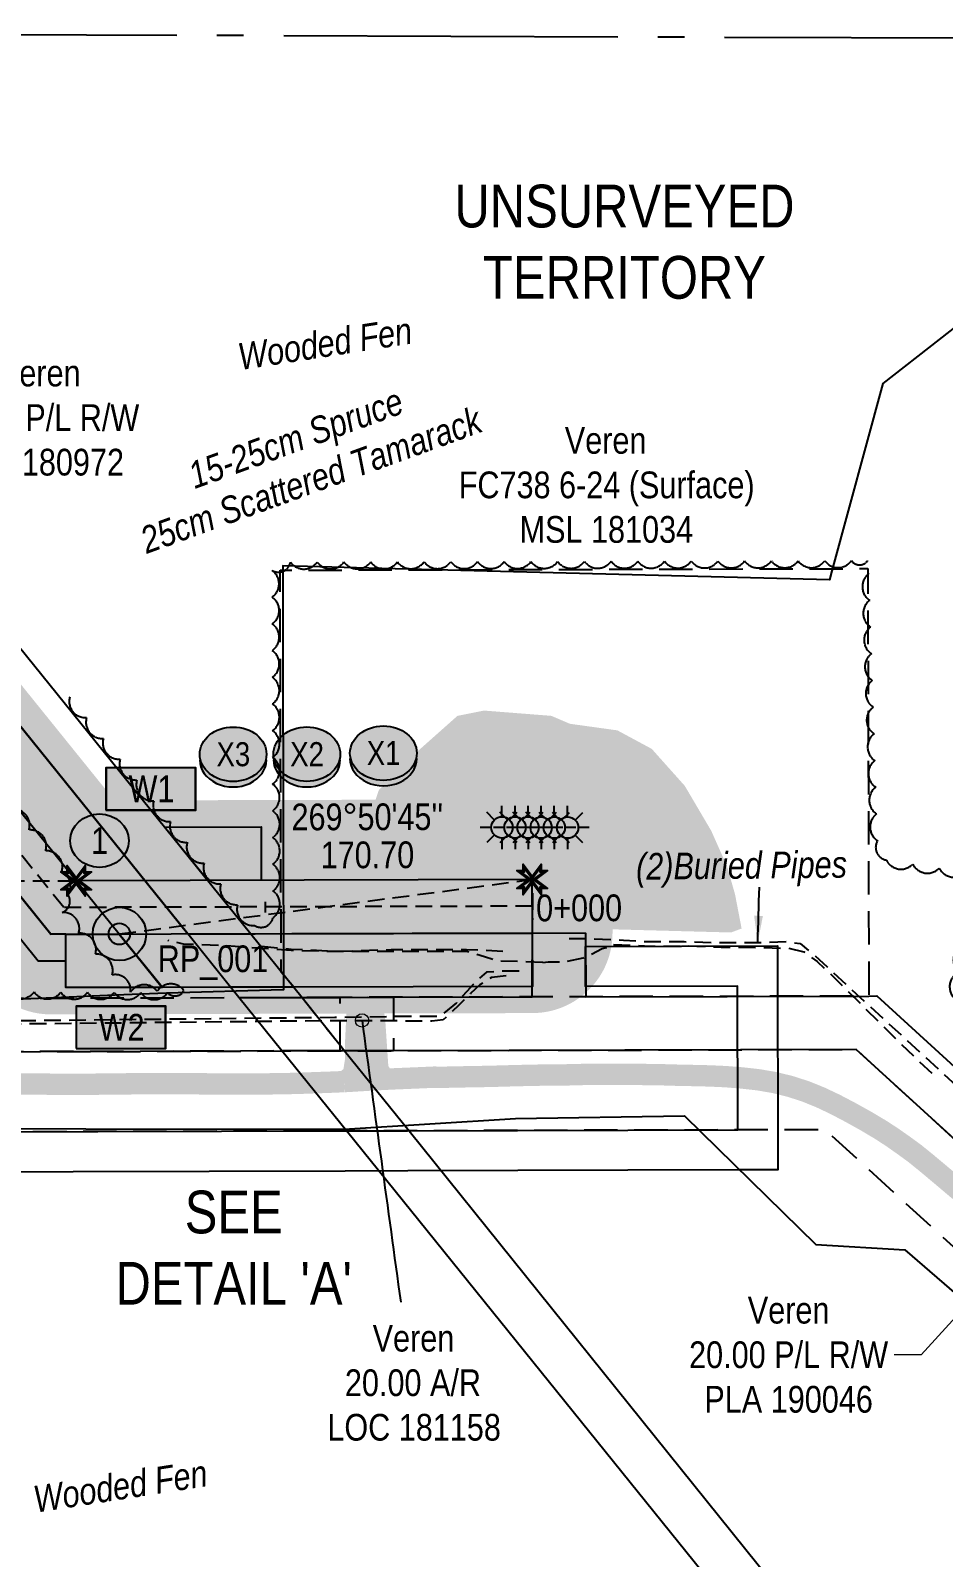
# Model space of a CAD drawing. Extents: x 481557 to 490744, y 6043801 to 6052728.
# Drawn here: x 487333 to 487675, y 6044442 to 6045013 of the extents above; entities that cross this region are included whole.
import ezdxf
from ezdxf.enums import TextEntityAlignment as Align

# ---------------------------------------------------------------- set-up
doc = ezdxf.new("R2010")
doc.units = 0
doc.header["$LTSCALE"] = 5
doc.header["$PDSIZE"] = 5
for name, pattern in [('0', [1, 1, 0]), ('foc-ACCESSROAD', [3.75, 2.5, -1.25]), ('foc-QUARTERLINE', [33, 25, -3, 2, -3]), ('foc-TIELINE', [1.875, 1.25, -0.625]), ('foc-TRAV', [1.875, 1.25, -0.625]), ('UG_PIPE', [1.875, 1.25, -0.625])]:
    doc.linetypes.add(name, pattern=pattern)
doc.layers.get('Defpoints').update_dxf_attribs({"color": 9})
for name, color, linetype in [('35', 37, 'Continuous'), ('AS-PIPE-UG', 44, 'UG_PIPE'), ('AS-PIPE-UG-T', 44, 'Continuous'), ('AS-ROADS', 254, 'Continuous'), ('C-AR', 13, 'foc-ACCESSROAD'), ('C-RW', 13, 'Continuous'), ('C-WS', 13, 'foc-ACCESSROAD'), ('C-WS-S', 13, 'Continuous'), ('CG-NOTES', 7, 'Continuous'), ('DETAIL-T', 7, 'Continuous'), ('F-RW', 190, 'Continuous'), ('L-BD', 7, 'Continuous'), ('L-MON', 1, 'Continuous'), ('L-QSEC', 8, 'foc-QUARTERLINE'), ('L-TIE', 7, 'foc-TIELINE'), ('L-UNS-T', 3, 'Continuous'), ('P-BUFFER-H 30m', 51, 'Continuous'), ('P-CROSSINGS', 250, 'Continuous'), ('P-ELEVATION', 7, 'Continuous'), ('P-PROPOSED', 10, 'Continuous'), ('P-PROPOSED-H', 21, 'Continuous'), ('P-TEMP-BLOCKS', 250, 'Continuous'), ('P-TEMP-H', 41, 'Continuous'), ('P-TEMP_WORKSPACE', 46, 'Continuous'), ('P-TRAV', 4, 'foc-TRAV'), ('T-BUSH', 110, '0'), ('T-BUSH-T', 110, 'Continuous'), ('T-TIE', 201, 'foc-TIELINE'), ('WETLAND', 143, 'Continuous'), ('WETLAND-T', 146, 'Continuous')]:
    doc.layers.add(name, color=color, linetype=linetype)
doc.layers.add('C-AR-T', color=13, linetype='Continuous', lineweight=9)
doc.layers.add('C-RW-T', color=13, linetype='Continuous', lineweight=9)
doc.styles.add('100L', font='ARIALN.TTF', dxfattribs={"height": 11})
doc.styles.add('80', font='ARIALN.TTF', dxfattribs={"height": 10})
doc.styles.add('80CG', font='ARIALN.TTF', dxfattribs={"height": 10})
doc.styles.add('80L', font='ARIALN.TTF', dxfattribs={"height": 10})
doc.styles.add('80LS', font='ARIALNI.TTF', dxfattribs={"height": 10})
doc.styles.add('Crossing', font='ARIALN.TTF', dxfattribs={"height": 10})
doc.dimstyles.new('Compass 5 000', dxfattribs={"dimscale": 5, "dimtxt": 9, "dimasz": 2, "dimexe": 0.2, "dimexo": 0.0625, "dimgap": 0.5, "dimtad": 0, "dimtih": 1, "dimtoh": 1, "dimzin": 0, "dimdsep": 46, "dimtxsty": '80CG', "dimcen": 0.1, "dimse1": 1, "dimse2": 1, "dimclrd": 256, "dimclrt": 256, "dimaunit": 1, "dimadec": 4, "dimazin": 0, "dimtfac": 0.06, "dimtofl": 0, "dimtmove": 0, "dimatfit": 1, "dimfxl": 0.2, "dimtolj": 1, "dimtzin": 0, "dimlwd": -1, "dimarcsym": 0})

# ---------------------------------------------------------------- blocks, each defined once
blk = doc.blocks.new('*D26')
at = {"layer": 'C-RW-T', "transparency": 16777216}
for p, q in [((487263.79, 6044849.07), (487287.22, 6044867.96)), ((487287.22, 6044867.96), (487297.22, 6044867.96)), ((487232.64, 6044823.95), (487224.85, 6044817.68))]:
    blk.add_line(p, q, dxfattribs=at)
for points in [[(487262.74, 6044850.37), (487264.84, 6044847.77), (487256.01, 6044842.79)], [(487231.59, 6044825.25), (487233.68, 6044822.65), (487240.42, 6044830.23)]]:
    blk.add_solid(points, dxfattribs=at)
at = {"layer": 'Defpoints', "color": 0, "transparency": 16777216}
for p in [(487240.42, 6044830.23), (487296.09, 6044793.08), (487280.5, 6044780.52)]:
    blk.add_point(p, dxfattribs=at)
at = {"layer": 'C-RW-T', "transparency": 16777216, "insert": (487336.76, 6044867.96), "char_height": 10, "attachment_point": 5, "style": '80CG'}
blk.add_mtext('\\A1;Veren\\P20.00 P/L R/W\\PPLA 180972', dxfattribs=at)
blk = doc.blocks.new('GAS')
h = blk.add_hatch(color=255)
h.dxf.hatch_style = 1
edge = h.paths.add_edge_path()
edge.add_arc((0, 0), 0.9, 0, 360)
for p, q in [((0, 0.81), (0, 1.62)), ((-0.81, 0), (-1.62, 0)), ((-0.57, 0.57), (-1.14, 1.14)), ((0.57, 0.57), (1.14, 1.14)), ((1.62, 0), (0.81, 0)), ((-0.57, -0.57), (-1.14, -1.14)), ((0, -0.81), (0, -1.62)), ((1.14, -1.14), (0.57, -0.57))]:
    blk.add_line(p, q)
blk.add_circle((0, 0), 0.8)
blk = doc.blocks.new('*D29')
at = {"layer": 'C-RW-T', "transparency": 16777216}
for p, q in [((487732.6, 6044589.78), (487739.34, 6044597.17)), ((487705.65, 6044560.22), (487666.51, 6044517.3)), ((487666.51, 6044517.3), (487656.51, 6044517.3))]:
    blk.add_line(p, q, dxfattribs=at)
for points in [[(487731.37, 6044590.9), (487733.83, 6044588.66), (487725.86, 6044582.39)], [(487704.42, 6044561.34), (487706.88, 6044559.1), (487712.38, 6044567.61)]]:
    blk.add_solid(points, dxfattribs=at)
at = {"layer": 'Defpoints', "color": 0, "transparency": 16777216}
for p in [(487707.03, 6044599.56), (487693.55, 6044584.78), (487712.38, 6044567.61)]:
    blk.add_point(p, dxfattribs=at)
at = {"layer": 'C-RW-T', "transparency": 16777216, "insert": (487616.97, 6044517.3), "char_height": 10, "attachment_point": 5, "style": '80CG'}
blk.add_mtext('\\A1;Veren\\P20.00 P/L R/W\\PPLA 190046', dxfattribs=at)
blk = doc.blocks.new('fdia')
at = {"color": 255, "const_width": 1}
blk.add_lwpolyline([(-0.5, 0, 1), (0.5, 0, 1)], format="xyb", close=True, dxfattribs=at)
blk = doc.blocks.new('Fdiaa')
blk.add_blockref('fdia', (0, 0))
blk = doc.blocks.new('fdib')
at = {"color": 1, "const_width": 1.6}
blk.add_lwpolyline([(-0.4, 0, 1), (0.4, 0, 1)], format="xyb", close=True, dxfattribs=at)
at = {"color": 1}
blk.add_circle((0, 0), 0.8, dxfattribs=at)
blk = doc.blocks.new('Fdibb')
blk.add_blockref('fdib', (0, 0))
blk = doc.blocks.new('fdicc')
for name in ['Fdibb', 'Fdiaa']:
    blk.add_blockref(name, (0, 0))
blk = doc.blocks.new('FDI')
blk.add_blockref('fdicc', (0, 0))
blk = doc.blocks.new('xing2')
h = blk.add_hatch(color=50)
h.dxf.hatch_style = 1
edge = h.paths.add_edge_path()
edge.add_ellipse((0, 0), major_axis=(-12.5, 0), ratio=0.816297, start_angle=0, end_angle=360)
h = blk.add_hatch(color=250)
h.dxf.hatch_style = 1
edge = h.paths.add_edge_path()
edge.add_ellipse((0, -2.05), major_axis=(-12.5, 0), ratio=0.816297, start_angle=0, end_angle=180)
edge.add_line((12.5, -2.05), (12.5, 0))
edge.add_ellipse((0, 0), major_axis=(-12.5, 0), ratio=0.816297, start_angle=0, end_angle=180, ccw=False)
edge.add_line((-12.5, 0), (-12.5, -2.05))
at = {"color": 250}
blk.add_ellipse((0, 0), major_axis=(-12.5, 0), ratio=0.816297, dxfattribs=at)
blk.add_ellipse((0, -2.05), major_axis=(-12.5, 0), ratio=0.816297, start_param=0, end_param=3.141593, dxfattribs=at)
at = {"color": 250, "style": 'Crossing'}
blk.add_attdef('CROSSING', text='', height=9, dxfattribs=at).set_placement((0.09, 0.02), align=Align.MIDDLE_CENTER)
at = {"color": 250, "style": 'Crossing', "flags": 1}
for tag, p in [('OWNER', (0.09, -12.49)), ('DESCRIPTION', (0.09, -25.77)), ('LOCATION', (0.09, -39.3)), ('DWG_REF', (0.09, -52.84))]:
    blk.add_attdef(tag, text='', height=9, dxfattribs=at).set_placement(p, align=Align.MIDDLE_CENTER)
blk = doc.blocks.new('TEMP')
h = blk.add_hatch(color=255)
h.dxf.hatch_style = 1
h.paths.add_polyline_path([(0, 0.25), (-0.67, 1.15), (-0.67, 0.67), (-1.15, 0.67), (-0.25, 0), (-1.15, -0.67), (-0.67, -0.67), (-0.67, -1.15), (0, -0.25), (0.67, -1.15), (0.67, -0.67), (1.15, -0.67), (0.25, 0), (1.15, 0.67), (0.67, 0.67), (0.67, 1.15)])
h.paths.add_polyline_path([(0.57, 0.85), (0.57, 0.57), (0.85, 0.57), (0.08, 0), (0.85, -0.57), (0.57, -0.57), (0.57, -0.85), (0, -0.08), (-0.57, -0.85), (-0.57, -0.57), (-0.85, -0.57), (-0.08, 0), (-0.85, 0.57), (-0.57, 0.57), (-0.57, 0.85), (0, 0.08)], flags=16)
h = blk.add_hatch(color=1)
h.dxf.hatch_style = 1
h.paths.add_polyline_path([(0, 0.08), (-0.57, 0.85), (-0.57, 0.57), (-0.85, 0.57), (-0.08, 0), (-0.85, -0.57), (-0.57, -0.57), (-0.57, -0.85), (0, -0.08), (0.57, -0.85), (0.57, -0.57), (0.85, -0.57), (0.08, 0), (0.85, 0.57), (0.57, 0.57), (0.57, 0.85)])
at = {"color": 1}
for p, q in [((-0.08, 0), (0.08, 0)), ((0, 0.08), (0, -0.08))]:
    blk.add_line(p, q, dxfattribs=at)
at = {"color": 255, "flags": 128}
blk.add_lwpolyline([(-0.25, 0), (-1.15, 0.67), (-0.67, 0.67), (-0.67, 1.15), (0, 0.25), (0.67, 1.15), (0.67, 0.67), (1.15, 0.67), (0.25, 0), (1.15, -0.67), (0.67, -0.67), (0.67, -1.15), (0, -0.25), (-0.67, -1.15), (-0.67, -0.67), (-1.15, -0.67)], close=True, dxfattribs=at)
at = {"color": 1, "flags": 128}
blk.add_lwpolyline([(-0.08, 0), (-0.85, 0.57), (-0.57, 0.57), (-0.57, 0.85), (0, 0.08), (0.57, 0.85), (0.57, 0.57), (0.85, 0.57), (0.08, 0), (0.85, -0.57), (0.57, -0.57), (0.57, -0.85), (0, -0.08), (-0.57, -0.85), (-0.57, -0.57), (-0.85, -0.57)], close=True, dxfattribs=at)
blk = doc.blocks.new('Temporary Area')
h = blk.add_hatch(color=191)
h.dxf.hatch_style = 1
h.paths.add_polyline_path([(-16.83, -7.79), (16.33, -7.79), (16.33, 7.7), (-16.83, 7.7)])
at = {"color": 250}
for points in [[(-17.03, -7.99), (16.53, -7.99), (16.53, 7.9), (-17.03, 7.9)], [(-16.93, -7.89), (16.43, -7.89), (16.43, 7.8), (-16.93, 7.8)]]:
    blk.add_lwpolyline(points, close=True, dxfattribs=at)
at = {"color": 250, "style": '80L'}
blk.add_attdef('TEMPORARY', text='', height=10, dxfattribs=at).set_placement((0, 0), align=Align.MIDDLE_CENTER)
blk = doc.blocks.new('Induction_Bend_No')
at = {"layer": 'P-ELEVATION'}
h = blk.add_hatch(color=111, dxfattribs=at)
h.dxf.hatch_style = 1
edge = h.paths.add_edge_path()
edge.add_ellipse((0, 0), major_axis=(-10.94, 0), ratio=0.913794, start_angle=0, end_angle=360)
at = {"layer": 'P-ELEVATION', "color": 7, "flags": 128}
blk.add_lwpolyline([(0, 0, 5, 0, 0), (-8.54, -4.54, 0, 0, 0)], format="xyseb", dxfattribs=at)
at = {"layer": 'P-ELEVATION', "color": 7}
blk.add_ellipse((0, 0), major_axis=(-10.94, 0), ratio=0.913794, dxfattribs=at)
at = {"layer": 'P-ELEVATION', "style": '80'}
blk.add_attdef('BEND', text='', height=10, dxfattribs=at).set_placement((0, 0), align=Align.MIDDLE_CENTER)

msp = doc.modelspace()

# ---------------------------------------------------------------- hatches: boundary and pattern name
at = {"layer": 'AS-ROADS'}
h = msp.add_hatch(color=256, dxfattribs=at)
h.dxf.hatch_style = 1
h.paths.add_polyline_path([(487447.994, 6044622.196), (487450.405, 6044624.305), (487450.932, 6044627.694), (487450.932, 6044633.117), (487451.828, 6044652.032), (487451.828, 6044655.887), (487453.178, 6044667.066), (487453.563, 6044677.859), (487457.295, 6044710.444), (487459.663, 6044716.756), (487463.61, 6044728.591), (487472.292, 6044738.06), (487478.607, 6044743.583), (487493.067, 6044756.43), (487502.957, 6044758.407), (487528.176, 6044756.43), (487535.099, 6044753.465), (487552.9, 6044750.993), (487565.757, 6044744.073), (487578.119, 6044730.233), (487588.009, 6044713.428), (487593.943, 6044700.082), (487596.91, 6044689.702), (487599.382, 6044676.851), (487595.426, 6044675.368), (487539.549, 6044676.851), (487535.593, 6044673.391), (487534.11, 6044668.943), (487533.121, 6044664.988), (487532.132, 6044660.54), (487530.648, 6044657.08), (487524.714, 6044653.62), (487523.231, 6044653.126), (487516.803, 6044655.597), (487514.33, 6044657.574), (487513.341, 6044663.506), (487512.847, 6044670.92), (487509.88, 6044674.874), (487504.44, 6044675.863), (487502.462, 6044675.368), (487490.595, 6044674.38), (487467.545, 6044674.917), (487465.238, 6044666.118), (487465.238, 6044658.926), (487464.849, 6044650.567), (487466.016, 6044642.986), (487467.181, 6044625.455), (487468.604, 6044623.184)])
at = {"layer": 'P-BUFFER-H 30m'}
h = msp.add_hatch(color=256, dxfattribs=at)
h.dxf.hatch_style = 1
edge = h.paths.add_edge_path()
edge.add_line((484340.381, 6048613.97), (484003.208, 6048912.075))
edge.add_line((484003.208, 6048912.075), (483912.878, 6049036.152))
edge.add_arc((483888.624, 6049018.495), 30, 36.05524, 126.05524)
edge.add_line((483870.967, 6049042.749), (483823.881, 6049008.469))
edge.add_line((483823.881, 6049008.469), (483769.927, 6049082.579))
edge.add_arc((483745.674, 6049064.922), 30, 36.05524, 74.63679)
edge.add_arc((483723.651, 6049095.172), 30, 357.4737, 396.05524)
edge.add_line((483747.905, 6049112.829), (483721.023, 6049149.754))
edge.add_arc((483696.77, 6049132.097), 30, 36.05524, 90.11121)
edge.add_line((483696.711, 6049162.097), (483696.751, 6049173.225))
edge.add_arc((483666.751, 6049173.33), 30, 359.7979, 396.05524)
edge.add_line((483691.004, 6049190.987), (483344.157, 6049667.416))
edge.add_arc((483319.903, 6049649.759), 30, 36.05524, 50.96177)
edge.add_line((483338.798, 6049673.061), (483192.043, 6049792.063))
edge.add_line((483192.043, 6049792.063), (483068.853, 6049891.956))
edge.add_line((483068.853, 6049891.956), (483068.906, 6049973.808))
edge.add_arc((483038.906, 6049973.827), 30, 359.96299, 377.00405)
edge.add_line((483067.595, 6049982.6), (483024.782, 6050122.599))
edge.add_arc((482996.093, 6050113.826), 30, 17.00405, 69.76383)
edge.add_line((483006.47, 6050141.974), (483015.33, 6050158.643))
edge.add_arc((482988.84, 6050172.723), 30, 332.00816, 353.66181)
edge.add_line((483018.656, 6050169.411), (483037.528, 6050339.308))
edge.add_line((483037.528, 6050339.308), (483126.42, 6050329.434))
edge.add_arc((483129.732, 6050359.251), 30, 263.66181, 353.66181)
edge.add_line((483159.548, 6050355.939), (483161.755, 6050375.806))
edge.add_arc((483131.939, 6050379.118), 30, 353.66181, 443.66181)
edge.add_line((483135.25, 6050408.934), (482996.674, 6050424.327))
edge.add_arc((482993.362, 6050394.51), 30, 83.66181, 173.66181)
edge.add_line((482963.546, 6050397.822), (482954.388, 6050315.372))
edge.add_line((482954.388, 6050315.372), (482908.511, 6050113.203))
edge.add_arc((482937.767, 6050106.564), 30, 167.21476, 257.21476)
edge.add_line((482931.128, 6050077.308), (482956.766, 6050071.49))
edge.add_line((482956.766, 6050071.49), (482988.912, 6049966.37))
edge.add_line((482988.912, 6049966.37), (482988.848, 6049868.165))
edge.add_arc((483018.848, 6049868.146), 30, 179.96299, 230.96177)
edge.add_line((482999.953, 6049844.844), (483141.663, 6049729.933))
edge.add_line((483141.663, 6049729.933), (483283.338, 6049615.05))
edge.add_line((483283.338, 6049615.05), (483642.378, 6049121.874))
edge.add_arc((483666.632, 6049139.531), 30, 216.05524, 270.11121)
edge.add_line((483666.69, 6049109.531), (483666.651, 6049098.403))
edge.add_arc((483696.65, 6049098.298), 30, 179.7979, 217.30387)
edge.add_line((483672.787, 6049080.116), (483675.185, 6049076.97))
edge.add_arc((483699.048, 6049095.151), 30, 217.30387, 254.24954)
edge.add_arc((483720.878, 6049065.019), 30, 177.59548, 216.05524)
edge.add_line((483696.624, 6049047.362), (483762.131, 6048957.382))
edge.add_line((483762.131, 6048957.382), (483689.322, 6048904.388))
edge.add_arc((483706.976, 6048880.133), 30, 126.04873, 216.04873)
edge.add_line((483682.721, 6048862.478), (483688.606, 6048854.393))
edge.add_arc((483712.861, 6048872.048), 30, 216.04873, 306.04873)
edge.add_line((483730.515, 6048847.792), (483811.244, 6048906.55))
edge.add_arc((483793.59, 6048930.806), 30, 306.04873, 312.38702)
edge.add_arc((483812.889, 6048938.633), 30, 271.76727, 306.05524)
edge.add_line((483830.546, 6048914.379), (483877.632, 6048948.659))
edge.add_line((483877.632, 6048948.659), (483941.753, 6048860.583))
edge.add_arc((483966.007, 6048878.24), 30, 216.05524, 228.5191)
edge.add_line((483946.136, 6048855.765), (484284.245, 6048556.832))
edge.add_line((484284.245, 6048556.832), (485176.199, 6047451.079))
edge.add_line((485176.199, 6047451.079), (485115.331, 6047401.981))
edge.add_arc((485134.167, 6047378.631), 30, 128.89134, 162.89899)
edge.add_arc((485121.912, 6047362.344), 30, 123.18287, 128.14601)
edge.add_line((485103.382, 6047385.938), (485024.739, 6047324.171))
edge.add_arc((485043.269, 6047300.578), 30, 128.14601, 218.14601)
edge.add_line((485019.675, 6047282.048), (485025.852, 6047274.183))
edge.add_arc((485049.445, 6047292.713), 30, 218.14601, 308.14601)
edge.add_line((485067.975, 6047269.12), (485138.977, 6047324.885))
edge.add_line((485138.977, 6047324.885), (485407.647, 6046991.815))
edge.add_arc((485430.997, 6047010.651), 30, 218.89134, 247.61561)
edge.add_line((485419.573, 6046982.911), (485422.084, 6046981.877))
edge.add_line((485422.084, 6046981.877), (485493.919, 6046892.816))
edge.add_arc((485517.27, 6046911.651), 30, 218.88923, 255.64083)
edge.add_line((485509.83, 6046882.588), (485524.425, 6046878.852))
edge.add_line((485524.425, 6046878.852), (486832.586, 6045257.03))
edge.add_line((486832.586, 6045257.03), (487266.202, 6044719.512))
edge.add_line((487266.202, 6044719.512), (487219.98, 6044719.388))
edge.add_arc((487220.061, 6044689.388), 30, 90.15427, 180.15427)
edge.add_line((487190.061, 6044689.307), (487190.088, 6044679.312))
edge.add_arc((487220.088, 6044679.393), 30, 180.15427, 270.15427)
edge.add_line((487220.168, 6044649.393), (487324.124, 6044649.673))
edge.add_arc((487324.044, 6044679.673), 30, 270.15427, 270.61691)
edge.add_arc((487340.88, 6044674.721), 30, 236.60271, 270.15427)
edge.add_line((487340.961, 6044644.721), (487521.159, 6044645.206))
edge.add_arc((487521.079, 6044675.206), 30, 270.15427, 360.15427)
edge.add_line((487551.078, 6044675.287), (487551.025, 6044695.276))
edge.add_arc((487521.025, 6044695.196), 30, 0.15427, 90.15427)
edge.add_line((487520.944, 6044725.195), (487364.729, 6044724.775))
edge.add_line((487364.729, 6044724.775), (486894.845, 6045307.251))
edge.add_line((486894.845, 6045307.251), (485576.26, 6046941.996))
edge.add_arc((485552.909, 6046923.162), 30, 38.88964, 75.64083)
edge.add_line((485560.349, 6046952.224), (485545.755, 6046955.96))
edge.add_line((485545.755, 6046955.96), (485476.308, 6047042.059))
edge.add_arc((485452.958, 6047023.225), 30, 38.88923, 67.61561)
edge.add_line((485464.382, 6047050.964), (485461.869, 6047051.999))
edge.add_line((485461.869, 6047051.999), (485204.461, 6047371.107))
edge.add_line((485204.461, 6047371.107), (485265.329, 6047420.206))
edge.add_arc((485246.493, 6047443.556), 30, 308.89134, 398.89134)
edge.add_line((485269.843, 6047462.392), (484486.955, 6048432.936))
edge.add_line((484486.955, 6048432.936), (484492.388, 6048439.076))
edge.add_arc((484469.921, 6048458.956), 30, 318.49634, 408.42447)
edge.add_line((484489.829, 6048481.398), (484342.29, 6048612.277))
edge.add_line((484342.29, 6048612.277), (484340.381, 6048613.97))
at = {"layer": 'P-PROPOSED-H'}
h = msp.add_hatch(color=256, dxfattribs=at)
h.dxf.hatch_style = 1
h.paths.add_polyline_path([(483720.878, 6049065.019), (483812.889, 6048938.633), (483884.229, 6048990.57), (483966.007, 6048878.24), (484306.009, 6048577.634), (485218.384, 6047446.565), (485134.167, 6047378.631), (485430.997, 6047010.651), (485440.612, 6047006.691), (485517.27, 6046911.651), (485541.519, 6046905.443), (486855.937, 6045275.864), (487340.88, 6044674.721), (487521.079, 6044675.206), (487521.025, 6044695.196), (487350.416, 6044694.736), (486871.495, 6045288.415), (485552.909, 6046923.162), (485528.66, 6046929.369), (485452.958, 6047023.225), (485443.342, 6047027.185), (485162.276, 6047375.622), (485246.493, 6047443.556), (484320.51, 6048591.495), (483980.883, 6048891.77), (483888.624, 6049018.495), (483817.284, 6048966.559), (483745.674, 6049064.922)])
at = {"layer": 'P-TEMP-H'}
h = msp.add_hatch(color=256, dxfattribs=at)
h.dxf.hatch_style = 1
h.paths.add_polyline_path([(487399.606, 6044694.847), (487383.495, 6044714.803), (487419.562, 6044714.922), (487419.606, 6044694.891)])
h = msp.add_hatch(color=256, dxfattribs=at)
h.dxf.hatch_style = 1
h.paths.add_polyline_path([(487346.518, 6044674.736), (487340.88, 6044674.721), (487319.318, 6044701.45), (487311.539, 6044695.174), (487336.112, 6044664.713), (487346.545, 6044664.742)])
h = msp.add_hatch(color=256, dxfattribs=at)
h.dxf.hatch_style = 1
h.paths.add_polyline_path([(487366.592, 6044674.794), (487382.598, 6044654.844), (487346.571, 6044654.747), (487346.518, 6044674.736), (487366.507, 6044674.79)])

# ---------------------------------------------------------------- linework, layer by layer
at = {"layer": '35', "color": 3}
msp.add_circle((487366.572, 6044674.819), 9.995, dxfattribs=at)
at = {"layer": 'AS-PIPE-UG', "flags": 128}
for points in [[(487534.86, 6044673.128), (487541.4, 6044673.053), (487555.248, 6044672.546), (487563.474, 6044672.005), (487577.842, 6044671.94), (487590.227, 6044671.607), (487605.848, 6044671.586), (487616.067, 6044671.993), (487621.238, 6044671.218), (487626.084, 6044667.269), (487631.383, 6044662.492), (488005.707, 6044318.198), (488009.215, 6044314.825), (488019.605, 6044305.528), (488031.833, 6044294.256), (488047.913, 6044279.555), (488051.346, 6044276.568)], [(487516.098, 6044660.872), (487509.87, 6044660.837), (487503.879, 6044660.468), (487500.191, 6044657.304), (487496.618, 6044653.316), (487492.693, 6044649.104), (487486.522, 6044643.921), (487481.45, 6044643.885), (487476.345, 6044643.982), (487447.131, 6044643.545), (487256.378, 6044641.507), (487145.532, 6044642.216), (487145.514, 6044642.221), (487040.631, 6044640.918), (486875.926, 6044639.547), (486811.987, 6044641.871)], [(487511.229, 6044659.184), (487505.748, 6044658.525), (487501.488, 6044655.738), (487497.99, 6044652.521), (487493.54, 6044648.206), (487487.703, 6044642.652), (487483.41, 6044642.209), (487447.135, 6044642.346), (487256.381, 6044640.308), (487145.36, 6044641.018), (487145.353, 6044641.02), (487040.643, 6044639.719), (486875.909, 6044638.347), (486811.99, 6044640.671)]]:
    msp.add_lwpolyline(points, dxfattribs=at)
for points, elevation in [([(487524.945, 6044664.196), (487508.284, 6044664.694), (487503.142, 6044666.24), (487496.48, 6044668.195), (487468.324, 6044668.23), (487448.004, 6044668.204), (487430.812, 6044668.597), (487406.818, 6044670.366), (487390.571, 6044671.056), (487384.634, 6044672.352)], 0.441), ([(487510.08, 6044668.203), (487503.452, 6044668.619), (487496.418, 6044668.848), (487468.215, 6044668.834), (487448.008, 6044668.259), (487430.896, 6044669.028), (487416.584, 6044670.4)], 0.441), ([(487524.945, 6044664.196), (487526.995, 6044664.371), (487532.946, 6044664.321), (487540.07, 6044665.837), (487543.149, 6044667.281), (487547.233, 6044669.362), (487551.399, 6044670.35), (487551.403, 6044670.905), (487565.271, 6044670.282), (487579.505, 6044670.329), (487591.727, 6044669.899), (487607.486, 6044669.732), (487617.021, 6044669.463), (487622.709, 6044668.187), (487627.645, 6044664.451), (487632.457, 6044660.144), (487658.226, 6044634.398), (487672.452, 6044620.848)], 848.428)]:
    msp.add_lwpolyline(points, dxfattribs=dict(at, elevation=elevation))
at = {"layer": 'AS-ROADS', "const_width": 7.996, "flags": 128}
msp.add_lwpolyline([(487450.743, 6044619.574), (487445.69, 6044619.357), (487440.419, 6044619.174), (487435.214, 6044618.984), (487430.089, 6044618.843), (487424.173, 6044618.747), (487417.42, 6044618.664), (487411.865, 6044618.645), (487405.871, 6044618.713), (487399.497, 6044618.729), (487392.833, 6044618.759), (487385.903, 6044618.778), (487378.694, 6044618.764), (487371.194, 6044618.745), (487366.057, 6044618.708), (487360.812, 6044618.642), (487355.457, 6044618.578), (487349.999, 6044618.564), (487344.416, 6044618.561), (487338.727, 6044618.626), (487332.942, 6044618.675), (487327.033, 6044618.716)], dxfattribs=at)
at = {"layer": 'AS-ROADS', "const_width": 7.996, "elevation": 0.441, "flags": 128}
msp.add_lwpolyline([(487680.889, 6044578.749), (487676.69, 6044582.306), (487672.504, 6044585.834), (487668.357, 6044589.3), (487664.194, 6044592.669), (487659.936, 6044595.774), (487655.689, 6044598.759), (487651.353, 6044601.579), (487645.66, 6044604.962), (487640.017, 6044608.093), (487634.402, 6044611.038), (487628.799, 6044613.694), (487623.194, 6044615.951), (487617.497, 6044617.781), (487611.681, 6044619.225), (487605.641, 6044620.249), (487599.521, 6044620.938), (487593.324, 6044621.43), (487587.076, 6044621.708), (487580.767, 6044621.857), (487574.457, 6044621.987), (487568.053, 6044622.181), (487561.546, 6044622.242), (487554.888, 6044622.24), (487549.89, 6044622.262), (487544.822, 6044622.308), (487539.719, 6044622.233), (487534.631, 6044622.103), (487529.606, 6044622.064), (487524.523, 6044622.001), (487519.42, 6044621.899), (487514.419, 6044621.79), (487509.364, 6044621.641), (487504.306, 6044621.506), (487499.239, 6044621.428), (487494.166, 6044621.327), (487489.091, 6044621.222), (487483.993, 6044621.225), (487478.899, 6044620.995), (487473.953, 6044620.789), (487468.821, 6044620.577), (487463.647, 6044620.323), (487458.43, 6044620.026), (487453.852, 6044619.751), (487450.743, 6044619.574)], dxfattribs=at)
at = {"layer": 'C-AR', "flags": 128}
for points in [[(486811.967, 6044649.423), (486911.915, 6044649.687), (486942.074, 6044649.766), (487411.283, 6044651.013), (487434.952, 6044651.055), (487449.184, 6044633.147), (487450.838, 6044631.095), (487449.189, 6044631.091), (487427.401, 6044631.034), (486942.018, 6044629.763), (486911.859, 6044629.684), (486811.911, 6044629.421), (486911.859, 6044629.684), (486942.018, 6044629.763), (487426.767, 6044631.032), (487449.189, 6044631.09), (487450.195, 6044631.093), (487469.179, 6044631.142), (487642.199, 6044631.599), (487736.894, 6044545.265), (487836.602, 6044454.357)], [(487836.495, 6044413.879), (487736.788, 6044504.786), (487630.616, 6044601.585), (486941.934, 6044599.778), (486911.775, 6044599.699), (486811.826, 6044599.436)]]:
    msp.add_lwpolyline(points, dxfattribs=at)
msp.add_lwpolyline([(487450.196, 6044631.094), (487449.189, 6044631.091), (487449.186, 6044632.345), (487449.137, 6044651.083), (487469.126, 6044651.135), (487469.179, 6044631.144), (487450.196, 6044631.094)], close=True, dxfattribs=at)
at = {"layer": 'C-RW', "flags": 128}
for points in [[(486111.665, 6046262.286), (486445.186, 6045848.788), (486469.502, 6045818.542), (486913.656, 6045267.988), (486943.711, 6045230.732), (487120.033, 6045012.16), (487392.134, 6044674.859), (487415.686, 6044674.888), (487417.306, 6044674.892), (487521.028, 6044675.143), (487521.082, 6044655.154), (487431.779, 6044654.937), (487408.339, 6044654.881), (487382.707, 6044654.818), (487366.507, 6044674.79), (486871.495, 6045288.415), (486395.099, 6045879.024), (486111.423, 6046230.794)], [(487836.602, 6044454.358), (487736.894, 6044545.265), (487642.199, 6044631.599), (487469.179, 6044631.144), (487450.838, 6044631.095), (487449.189, 6044631.091), (487427.401, 6044631.034), (487411.283, 6044651.013), (487434.952, 6044651.055), (487449.137, 6044651.083), (487469.126, 6044651.135), (487521.043, 6044651.271), (487521.032, 6044655.124), (487521.079, 6044675.206), (487540.982, 6044675.167), (487541.045, 6044651.324), (487647.002, 6044651.602), (487649.942, 6044651.609), (487736.965, 6044572.268), (487836.673, 6044481.363)], [(486812.098, 6044599.441), (486942.017, 6044599.782), (487450.982, 6044601.108), (487474.411, 6044601.168), (487597.941, 6044601.492), (487597.8, 6044655.292), (487541.025, 6044655.143), (487541.005, 6044670.172), (487612.753, 6044670.323), (487612.973, 6044586.539), (487597.981, 6044586.5), (487474.45, 6044586.177), (487451.021, 6044586.116), (486942.057, 6044584.79), (486812.137, 6044584.449)]]:
    msp.add_lwpolyline(points, dxfattribs=at)
at = {"layer": 'C-WS', "flags": 128}
msp.add_lwpolyline([(487449.137, 6044651.083), (487434.952, 6044651.055), (487431.819, 6044654.937), (487427.094, 6044660.529), (487427.056, 6044674.883), (487426.699, 6044810.941), (487646.583, 6044811.518), (487647.002, 6044651.602), (487541.045, 6044651.324), (487521.043, 6044651.271), (487469.126, 6044651.135), (487449.137, 6044651.083)], close=True, dxfattribs=at)
at = {"layer": 'F-RW', "flags": 128}
for points in [[(486111.604, 6046291.291), (486468.672, 6045848.704), (486493.068, 6045818.441), (486913.738, 6045296.932), (486943.644, 6045259.822), (487143.503, 6045012.074), (487415.689, 6044674.926), (487431.819, 6044654.937), (487434.952, 6044651.055), (487449.185, 6044633.147), (487450.839, 6044631.095), (487474.982, 6044601.167), (487736.188, 6044276.391), (487793.272, 6044205.593), (487835.81, 6044152.835)], [(487835.733, 6044123.811), (487769.722, 6044205.682), (487736.113, 6044248.349), (487451.545, 6044601.105), (487427.401, 6044631.034), (487411.283, 6044651.014), (487408.191, 6044654.848), (487392.134, 6044674.859), (487120.033, 6045012.16), (486943.711, 6045230.732), (486913.656, 6045267.988), (486469.502, 6045818.542), (486445.186, 6045848.788), (486111.665, 6046262.286)]]:
    msp.add_lwpolyline(points, dxfattribs=at)
at = {"layer": 'L-QSEC'}
msp.add_line((486933.044, 6045012.842), (487703.51, 6045010.013), dxfattribs=at)
at = {"layer": 'L-TIE'}
msp.add_line((487366.572, 6044674.819), (487521.025, 6044695.196), dxfattribs=at)
at = {"layer": 'P-PROPOSED', "flags": 128}
msp.add_lwpolyline([(485541.519, 6046905.443), (486855.937, 6045275.864), (487340.88, 6044674.721), (487521.079, 6044675.206), (487521.025, 6044695.196), (487350.416, 6044694.736), (486871.495, 6045288.415), (485552.909, 6046923.162)], dxfattribs=at)
at = {"layer": 'P-TEMP_WORKSPACE', "flags": 128}
msp.add_lwpolyline([(487399.606, 6044694.847), (487383.495, 6044714.803), (487419.562, 6044714.922), (487419.606, 6044694.891), (487399.606, 6044694.847)], dxfattribs=at)
for points in [[(487346.518, 6044674.736), (487340.88, 6044674.721), (487319.318, 6044701.45), (487311.539, 6044695.174), (487336.112, 6044664.713), (487346.545, 6044664.742)], [(487366.507, 6044674.79), (487382.598, 6044654.844), (487346.571, 6044654.747), (487346.518, 6044674.736), (487366.507, 6044674.79)]]:
    msp.add_lwpolyline(points, close=True, dxfattribs=at)
at = {"layer": 'P-TRAV'}
msp.add_line((487324.783, 6044694.684), (487350.416, 6044694.736), dxfattribs=at)
at = {"layer": 'T-BUSH', "flags": 128}
for points in [[(487324.614, 6044653.192, 0.5205671), (487334.609, 6044653.127, 0.5205671), (487344.603, 6044653.063, 0.5205671), (487354.598, 6044652.999, 0.5205671), (487364.592, 6044652.934, 0.5205671), (487374.587, 6044652.87, 0.5205671), (487384.581, 6044652.805, 0.5205671), (487390.702, 6044653.669, 0.5205671), (487380.712, 6044653.361, 0.5205671), (487370.722, 6044653.054, 0.5205671), (487363.837, 6044659.472, 0.5205671), (487357.591, 6044667.274, 0.5205671), (487351.345, 6044675.077, 0.5205671), (487345.099, 6044682.879, 0.5205671), (487347.072, 6044689.82, 0.5205671), (487344.953, 6044697.939, 0.5205671), (487338.979, 6044705.928, 0.5205671), (487332.738, 6044713.735, 0.5205671), (487326.498, 6044721.543, 0.5205671), (487320.258, 6044729.35, 0.5205671), (487314.018, 6044737.157, 0.5205671), (487307.777, 6044744.964, 0.5205671), (487301.537, 6044752.772, 0.5205671), (487295.297, 6044760.579, 0.5205671), (487289.057, 6044768.386, 0.5205671), (487282.816, 6044776.193, 0.5205671), (487276.576, 6044784.001, 0.5205671), (487270.336, 6044791.808, 0.5205671), (487264.096, 6044799.615, 0.5205671), (487257.855, 6044807.422, 0.5205671), (487251.615, 6044815.229, 0.5205671), (487245.375, 6044823.037, 0.5205671), (487239.135, 6044830.844, 0.5205671), (487232.881, 6044838.641, 0.5205671), (487226.6, 6044846.415, 0.5205671), (487220.318, 6044854.189, 0.5205671), (487214.037, 6044861.963, 0.5205671), (487207.755, 6044869.737, 0.5205671), (487201.474, 6044877.511, 0.5205671), (487195.192, 6044885.285, 0.5205671), (487188.911, 6044893.059, 0.5205671), (487182.629, 6044900.833, 0.5205671), (487176.348, 6044908.607, 0.5205671), (487170.066, 6044916.381, 0.5205671), (487163.785, 6044924.155, 0.5205671), (487157.503, 6044931.93, 0.5205671), (487151.222, 6044939.704, 0.5205671), (487144.94, 6044947.478, 0.5205671), (487138.659, 6044955.252, 0.5205671), (487132.377, 6044963.026, 0.5205671), (487126.096, 6044970.8, 0.5205671), (487119.814, 6044978.574, 0.5205671), (487113.533, 6044986.348, 0.5205671), (487107.251, 6044994.122, 0.5205671), (487100.97, 6045001.896, 0.5205671), (487094.688, 6045009.67, 0.5205671), (487088.407, 6045017.444, 0.5205671), (487082.125, 6045025.218, 0.5205671), (487075.844, 6045032.993, 0.5205671), (487069.562, 6045040.767, 0.5205671), (487063.281, 6045048.541, 0.5205671), (487056.999, 6045056.315, 0.5205671), (487050.718, 6045064.089, 0.5205671), (487044.436, 6045071.863, 0.5205671), (487038.155, 6045079.637, 0.5205671), (487031.873, 6045087.411, 0.5205671), (487025.592, 6045095.185, 0.5205671), (487019.31, 6045102.959, 0.5205671), (487013.029, 6045110.733, 0.5205671), (487006.747, 6045118.507, 0.5205671), (487000.466, 6045126.281, 0.5205671), (486994.184, 6045134.056, 0.5205671), (486987.903, 6045141.83, 0.5205671), (486981.621, 6045149.604, 0.5205671), (486975.339, 6045157.378, 0.5205671), (486969.058, 6045165.152, 0.5205671), (486962.776, 6045172.926, 0.5205671), (486956.495, 6045180.7, 0.5205671), (486950.213, 6045188.474, 0.5205671), (486943.932, 6045196.248, 0.5205671), (486937.65, 6045204.022, 0.5205671), (486931.369, 6045211.796, 0.5205671), (486925.087, 6045219.57, 0.5205671), (486918.806, 6045227.344, 0.5205671), (486912.524, 6045235.119, 0.5205671), (486906.243, 6045242.893, 0.5205671), (486899.961, 6045250.667, 0.5205671), (486893.68, 6045258.441, 0.5205671), (486887.398, 6045266.215, 0.5205671), (486881.117, 6045273.989, 0.5205671), (486874.835, 6045281.763, 0.5205671), (486868.55, 6045289.534, 0.5205671), (486862.255, 6045297.297, 0.5205671), (486855.959, 6045305.06, 0.5205671), (486849.664, 6045312.823, 0.5205671), (486843.369, 6045320.586, 0.5205671), (486837.073, 6045328.349, 0.5205671), (486830.778, 6045336.111, 0.5205671), (486829.382, 6045329.254, 0.5205671), (486829.035, 6045319.265, 0.5205671), (486828.688, 6045309.276, 0.5205671), (486828.341, 6045299.288, 0.5205671), (486827.862, 6045285.518, 0.5205671)], [(487348.002, 6044763.54, 0.5205671), (487354.28, 6044755.764, 0.5205671), (487360.559, 6044747.987, 0.5205671), (487366.837, 6044740.21, 0.5205671), (487373.115, 6044732.433, 0.5205671), (487379.393, 6044724.657, 0.5205671), (487385.672, 6044716.88, 0.5205671), (487391.95, 6044709.103, 0.5205671), (487398.228, 6044701.327, 0.5205671), (487404.507, 6044693.55, 0.5205671), (487410.785, 6044685.773, 0.5205671), (487417.063, 6044677.996, 0.5205671), (487424.042, 6044680.917, 0.5205671), (487424.015, 6044690.912, 0.5205671), (487423.989, 6044700.907, 0.5205671), (487423.963, 6044710.902, 0.5205671), (487423.937, 6044720.896, 0.5205671), (487423.911, 6044730.891, 0.5205671), (487423.884, 6044740.886, 0.5205671), (487423.858, 6044750.88, 0.5205671), (487423.832, 6044760.875, 0.5205671), (487423.806, 6044770.87, 0.5205671), (487423.779, 6044780.864, 0.5205671), (487423.753, 6044790.859, 0.5205671), (487423.727, 6044800.854, 0.5205671), (487423.701, 6044810.848, 0.5205671), (487430.604, 6044813.95, 0.5205671), (487440.598, 6044813.976, 0.5205671), (487450.593, 6044814.002, 0.5205671), (487460.588, 6044814.028, 0.5205671), (487470.582, 6044814.055, 0.5205671), (487480.577, 6044814.081, 0.5205671), (487490.572, 6044814.107, 0.5205671), (487500.566, 6044814.133, 0.5205671), (487510.561, 6044814.159, 0.5205671), (487520.556, 6044814.186, 0.5205671), (487530.55, 6044814.212, 0.5205671), (487540.545, 6044814.238, 0.5205671), (487550.54, 6044814.264, 0.5205671), (487560.535, 6044814.29, 0.5205671), (487570.529, 6044814.317, 0.5205671), (487580.524, 6044814.343, 0.5205671), (487590.519, 6044814.369, 0.5205671), (487600.513, 6044814.395, 0.5205671), (487610.508, 6044814.422, 0.5205671), (487620.503, 6044814.448, 0.5205671), (487630.497, 6044814.474, 0.5205671), (487640.492, 6044814.5, 0.5205671), (487646.575, 6044814.516, 0.5205671)]]:
    msp.add_lwpolyline(points, format="xyb", dxfattribs=at)
at = {"layer": 'T-BUSH', "elevation": 0.441, "flags": 128}
msp.add_lwpolyline([(487647.001, 6044809.639, 0.5205671), (487647.322, 6044799.65, 0.5205671), (487647.644, 6044789.66, 0.5205671), (487647.966, 6044779.671, 0.5205671), (487648.288, 6044769.681, 0.5205671), (487648.609, 6044759.691, 0.5205671), (487648.931, 6044749.702, 0.5205671), (487649.253, 6044739.712, 0.5205671), (487649.574, 6044729.723, 0.5205671), (487649.896, 6044719.733, 0.5205671), (487650.218, 6044709.744, 0.5205671), (487653.556, 6044702.434, 0.5205671), (487663.438, 6044700.939, 0.5205671), (487673.32, 6044699.443, 0.5205671), (487683.203, 6044697.947, 0.5205671), (487684.72, 6044690.22, 0.5205671), (487683.326, 6044680.323, 0.5205671), (487681.931, 6044670.426, 0.5205671), (487680.536, 6044660.529, 0.5205671), (487679.142, 6044650.633, 0.5205671), (487686.756, 6044645.877, 0.5205671), (487695.987, 6044642.045, 0.5205671), (487705.218, 6044638.213, 0.5205671), (487714.448, 6044634.381, 0.5205671), (487723.679, 6044630.549, 0.5205671), (487732.91, 6044626.717, 0.5205671), (487742.141, 6044622.885, 0.5205671), (487751.372, 6044619.053, 0.5205671), (487754.035, 6044612.626, 0.5205671), (487749.918, 6044603.518, 0.5205671), (487745.801, 6044594.411, 0.5205671), (487741.684, 6044585.303, 0.5205671), (487738.618, 6044576.362, 0.5205671), (487745.618, 6044569.243, 0.5205671), (487752.997, 6044562.502, 0.5205671), (487760.376, 6044555.76, 0.5205671), (487767.755, 6044549.019, 0.5205671), (487775.133, 6044542.277, 0.5205671), (487782.512, 6044535.536, 0.5205671), (487789.891, 6044528.794, 0.5205671), (487797.27, 6044522.052, 0.5205671), (487804.648, 6044515.311, 0.5205671), (487812.027, 6044508.569, 0.5205671), (487819.406, 6044501.828, 0.5205671), (487826.785, 6044495.086, 0.5205671), (487834.163, 6044488.345, 0.2772354), (487836.676, 6044482.586, 0.2772354)], format="xyb", dxfattribs=at)
msp.add_lwpolyline([(487647.001, 6044809.639, 0.5205671), (487647.322, 6044799.65, 0.5205671), (487647.644, 6044789.66, 0.5205671), (487647.966, 6044779.671, 0.5205671), (487648.288, 6044769.681, 0.5205671), (487648.609, 6044759.691, 0.5205671), (487648.931, 6044749.702, 0.5205671), (487649.253, 6044739.712, 0.5205671), (487649.574, 6044729.723, 0.5205671), (487649.896, 6044719.733, 0.5205671), (487650.218, 6044709.744, 0.5205671), (487653.556, 6044702.434, 0.5205671), (487663.438, 6044700.939, 0.5205671), (487673.32, 6044699.443, 0.5205671), (487683.203, 6044697.947, 0.5205671), (487684.72, 6044690.22, 0.5205671), (487683.326, 6044680.323, 0.5205671), (487681.931, 6044670.426, 0.5205671), (487680.536, 6044660.529, 0.5205671), (487679.142, 6044650.633, 0.5205671), (487686.756, 6044645.877, 0.5205671), (487695.987, 6044642.045, 0.5205671), (487705.218, 6044638.213, 0.5205671), (487714.448, 6044634.381, 0.5205671), (487723.679, 6044630.549, 0.5205671), (487732.91, 6044626.717, 0.5205671), (487742.141, 6044622.885, 0.5205671), (487751.372, 6044619.053, 0.5205671), (487754.035, 6044612.626, 0.5205671), (487749.918, 6044603.518, 0.5205671), (487745.801, 6044594.411, 0.5205671), (487741.684, 6044585.303, 0.5205671), (487738.618, 6044576.362, 0.5205671), (487745.618, 6044569.243, 0.5205671), (487752.997, 6044562.502, 0.5205671), (487760.376, 6044555.76, 0.5205671), (487767.755, 6044549.019, 0.5205671), (487775.133, 6044542.277, 0.5205671), (487782.512, 6044535.536, 0.5205671), (487789.891, 6044528.794, 0.5205671), (487797.27, 6044522.052, 0.5205671), (487804.648, 6044515.311, 0.5205671), (487812.027, 6044508.569, 0.5205671), (487819.406, 6044501.828, 0.5205671), (487826.785, 6044495.086, 0.5205671), (487834.163, 6044488.345, 0.2772354), (487836.676, 6044482.586, 0.2772354)], format="xyb", dxfattribs=at)
at = {"layer": 'T-TIE'}
for p, q in [((487521.095, 6044690.11), (487521.117, 6044680.115)), ((487421.154, 6044686.893), (487421.163, 6044682.895))]:
    msp.add_line(p, q, dxfattribs=at)
msp.add_lwpolyline([(487521.052, 6044685.201), (487345.724, 6044684.73), (486863.613, 6045282.126), (486387.238, 6045872.747), (485857.523, 6046529.453)], dxfattribs=at)
at = {"layer": 'WETLAND'}
for points in [[(487767.446, 6044992.376), (487771.236, 6044964.232), (487745.825, 6044948.744), (487715.415, 6044930.209), (487652.24, 6044880.826), (487633.121, 6044810.723), (487632.206, 6044807.367), (487459.947, 6044811.721), (487427.714, 6044812.536), (487427.773, 6044781.178), (487428.01, 6044653.885), (487427.7, 6044653.877), (487384.183, 6044652.691), (487365.026, 6044651.892), (487330.505, 6044650.453), (487300.568, 6044650.537), (487266.403, 6044648.474), (487239.2, 6044648.625), (486842.474, 6044650.824)], [(486812.09, 6044602.638), (487276.779, 6044602.021), (487431.141, 6044601.816), (487450.678, 6044601.79), (487514.713, 6044605.746), (487577.989, 6044606.756), (487627.099, 6044558.639), (487660.51, 6044556.646), (487696.36, 6044525.592)]]:
    msp.add_lwpolyline(points, dxfattribs=at)

# ---------------------------------------------------------------- block references
at = {"layer": 'C-WS-S', "xscale": 4.997356950000007, "yscale": 4.997356950000007, "zscale": 4.997356950000007}
for p in [(487509.69, 6044714.676), (487514.606, 6044714.663), (487519.457, 6044714.649), (487524.373, 6044714.636), (487529.289, 6044714.622), (487534.27, 6044714.609)]:
    msp.add_blockref('GAS', p, dxfattribs=at)
at = {"layer": 'CG-NOTES', "linetype": 'Continuous', "xscale": 0.99947139, "yscale": 0.99947139, "zscale": 0.99947139}
msp.add_blockref('Induction_Bend_No', (487359.133, 6044709.721, 0), dxfattribs=at).add_auto_attribs({'BEND': '1'})
at = {"layer": 'L-MON'}
for name, p, xscale, yscale, zscale in [('TEMP', (487350.416, 6044694.736), 4.997356949999999, 4.997356949999999, 4.997356949999999), ('TEMP', (487521.025, 6044695.196), 4.997356950000007, 4.997356950000007, 4.997356950000007), ('FDI', (487366.572, 6044674.819), 5.000000000000009, 5.000000000000009, 5.000000000000009)]:
    msp.add_blockref(name, p, dxfattribs=dict(at, xscale=xscale, yscale=yscale, zscale=zscale))
at = {"layer": 'P-CROSSINGS', "color": 3, "xscale": 0.9994680000000036, "yscale": 0.9994680000000036, "zscale": 0.9994680000000036}
for p, values in [((487465.338, 6044742.48), {'CROSSING': 'X1'}), ((487409.113, 6044742.056), {'CROSSING': 'X3'}), ((487436.704, 6044742.076), {'CROSSING': 'X2'})]:
    msp.add_blockref('xing2', p, dxfattribs=at).add_auto_attribs(values)
at = {"layer": 'P-TEMP-BLOCKS', "color": 2}
for p, values in [((487378.574, 6044729.13), {'TEMPORARY': 'W1'}), ((487367.36, 6044639.898), {'TEMPORARY': 'W2'})]:
    msp.add_blockref('Temporary Area', p, dxfattribs=at).add_auto_attribs(values)

# ---------------------------------------------------------------- texts
at = {"layer": '35', "color": 3, "style": '80'}
msp.add_attdef('RP_001', (487380.908, 6044660.529), 'RP', height=9.9947, dxfattribs=at)
at = {"layer": 'AS-PIPE-UG-T', "insert": (487559.24, 6044705.051), "char_height": 9.99479, "attachment_point": 1, "rotation": 0.61212, "style": '80LS'}
msp.add_mtext_dynamic_manual_height_columns('\\pi0.59672;(2)Buried Pipes', width=79.10645, gutter_width=50.027, heights=[0], dxfattribs=at)
at = {"layer": 'C-AR-T', "insert": (487492.945, 6044864.512), "char_height": 9.99468, "attachment_point": 1, "style": '80L'}
msp.add_mtext_dynamic_manual_height_columns('\\pi40.278;Veren\\P\\pi0.58888;FC738 6-24 (Surface)\\P\\pi23.367;MSL 181034', width=110.24658, gutter_width=50.053, heights=[0], dxfattribs=at)
at = {"layer": 'C-AR-T', "insert": (487438.605, 6044528.557), "char_height": 9.99468, "width": 75.12822, "attachment_point": 1, "style": '80L'}
msp.add_mtext('\\pi22.719;Veren\\P\\pi12.342;20.00 A/R\\P\\pi5.7666;LOC 181158', dxfattribs=at)
at = {"layer": 'DETAIL-T', "color": 3, "insert": (487409.34, 6044557.45), "char_height": 15.9915, "width": 87.7207, "attachment_point": 5, "style": '80CG'}
msp.add_mtext("SEE\\PDETAIL 'A'", dxfattribs=at)
at = {"layer": 'L-BD', "style": '80L'}
for s, height, p in [("269°50'45''", 9.99471, (487459.34, 6044718.657)), ('170.70', 9.9947, (487459.371, 6044704.415))]:
    msp.add_text(s, height=height, rotation=0.125, dxfattribs=at).set_placement(p, align=Align.MIDDLE)
at = {"layer": 'L-UNS-T', "color": 3, "insert": (487555.546, 6044933.736), "char_height": 16, "attachment_point": 5, "style": '80L'}
msp.add_mtext_dynamic_manual_height_columns('UNSURVEYED TERRITORY', width=126.5475, gutter_width=47.55, heights=[0], dxfattribs=at)
at = {"layer": 'T-BUSH-T', "insert": (487430.822, 6044865.058), "char_height": 10, "width": 135.05907, "attachment_point": 2, "rotation": 20, "style": '80LS'}
msp.add_mtext('15-25cm Spruce\\P\\pt70;25cm Scattered Tamarack', dxfattribs=at)
at = {"layer": 'T-TIE', "style": '100L'}
msp.add_text('0+000', height=9.9947, rotation=0.12509, dxfattribs=at).set_placement((487538.58, 6044684.569), align=Align.MIDDLE_CENTER)
at = {"layer": 'WETLAND-T', "char_height": 9.99468, "attachment_point": 1, "rotation": 8.81642, "style": '80L'}
for insert in [(487404.664, 6044894.785), (487328.131, 6044467.25)]:
    msp.add_mtext_dynamic_manual_height_columns('\\pi5.7002;{\\fArial Narrow|b0|i1|c0|p34;Wooded Fen}', width=75.24775, gutter_width=50.053, heights=[0], dxfattribs=dict(at, insert=insert))

# ---------------------------------------------------------------- dimensions: what is measured, and where the dimension line sits
at = {"layer": 'C-RW-T'}
for base, p1, p2, angle, text, picture, middle in [((487240.423, 6044830.229), (487296.086, 6044793.081), (487280.503, 6044780.517), 218.87735, 'Veren\\P20.00 P/L R/W\\PPLA 180972', '*D26', (487336.759, 6044867.958)), ((487712.385, 6044567.61), (487707.025, 6044599.565), (487693.549, 6044584.783), 227.64394, 'Veren\\P20.00 P/L R/W\\PPLA 190046', '*D29', (487616.974, 6044517.297))]:
    dim = msp.add_linear_dim(base=base, p1=p1, p2=p2, angle=angle, text=text, dimstyle='Compass 5 000', dxfattribs=at)
    dim.commit()
    dim.dimension.update_dxf_attribs({"geometry": picture, "text_midpoint": middle, "dimtype": 161})

# ---------------------------------------------------------------- leaders
at = {"layer": 'AS-PIPE-UG-T', "path_type": 1}
msp.add_leader([(487605.39, 6044671.592), (487606.052, 6044692.326)], dimstyle='Compass 5 000', override={"dimgap": 0.5, "dimtad": 0}, dxfattribs=at)
at = {"layer": 'C-AR-T', "path_type": 1}
msp.add_leader([(487457.348, 6044642.443), (487471.819, 6044537.042)], dimstyle='Compass 5 000', override={"dimasz": 1, "dimgap": 0.5, "dimtad": 0, "dimldrblk": 'DotBlank'}, dxfattribs=at)

doc.saveas('drawing.dxf')
